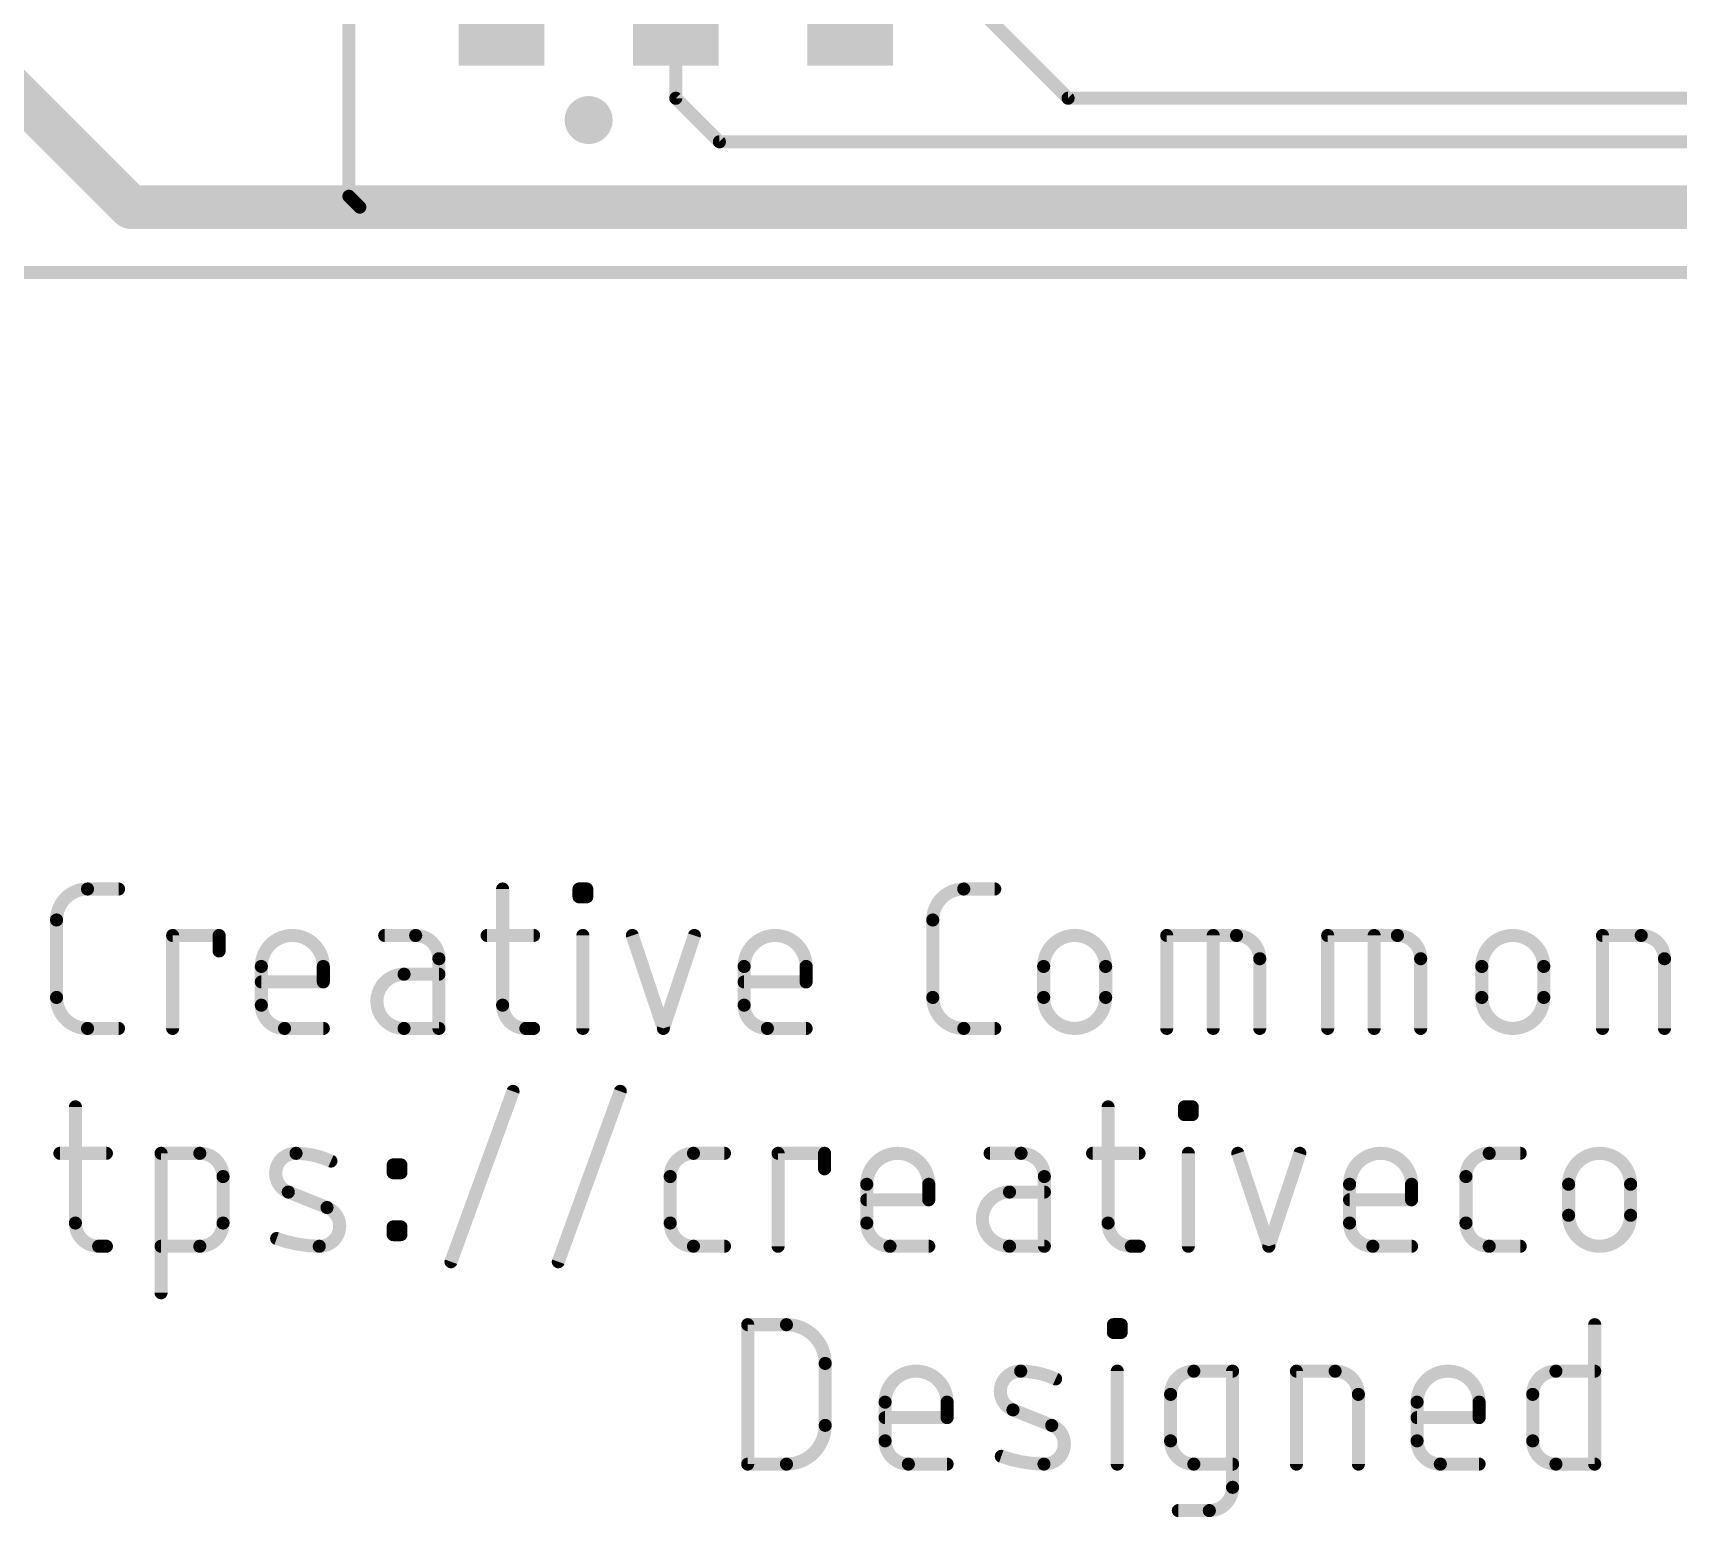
# Model space of a CAD drawing. Extents: x -15.2 to 71.4, y -14.5 to 36.9.
# Drawn here: x 8.25 to 27.43, y -14.51 to 2.79 of the extents above; entities that cross this region are included whole.
import ezdxf

# ---------------------------------------------------------------- set-up
doc = ezdxf.new("R2010")
doc.units = 0
for name, color, linetype in [('1', 12, 'CONTINUOUS'), ('16', 132, 'CONTINUOUS'), ('18', 110, 'CONTINUOUS'), ('20', 31, 'CONTINUOUS'), ('51', 53, 'CONTINUOUS')]:
    doc.layers.add(name, color=color, linetype=linetype)

# ---------------------------------------------------------------- blocks, each defined once
blk = doc.blocks.new('RECT')
blk.add_solid([(-0.5, -0.5), (0.5, -0.5), (-0.5, 0.5), (0.5, 0.5)])
blk = doc.blocks.new('ROUNDV')
at = {"const_width": 0.5}
blk.add_lwpolyline([(0, -0.25, 1), (0, 0.25, 1), (0, -0.25)], format="xyb", dxfattribs=at)

msp = doc.modelspace()

# ---------------------------------------------------------------- linework, layer by layer
at = {"layer": '1'}
for points, const_width in [([(9.398, 0.762), (2.032, 8.128)], 0.508), ([(11.938, 4.191), (11.938, 0.889)], 0.1524), ([(15.748, 2.032), (15.748, 2.96)], 0.1524), ([(19.392, 2.96), (20.32, 2.032)], 0.1524), ([(16.256, 1.524), (15.748, 2.032)], 0.1524), ([(20.32, 2.032), (37.084, 2.032)], 0.1524), ([(38.1, 1.524), (16.256, 1.524)], 0.1524), ([(12.065, 0.762), (9.398, 0.762)], 0.508), ([(44.45, 0.762), (12.065, 0.762)], 0.508), ([(11.938, 0.889), (12.065, 0.762)], 0.1524), ([(54.61, 0), (0, 0)], 0.1524)]:
    msp.add_lwpolyline(points, dxfattribs=dict(at, const_width=const_width))
for points, const_width in [([(15.7099, 2.032, 1), (15.7861, 2.032)], 0.0762), ([(15.7749, 2.0589, 1), (15.7211, 2.0051)], 0.0762), ([(20.32, 2.0701, 1), (20.32, 1.9939)], 0.0762), ([(20.2931, 2.0051, 1), (20.3469, 2.0589)], 0.0762), ([(16.256, 1.5621, 1), (16.256, 1.4859)], 0.0762), ([(16.2291, 1.4971, 1), (16.2829, 1.5509)], 0.0762), ([(9.398, 0.889, 1), (9.398, 0.635)], 0.254), ([(9.3082, 0.6722, 1), (9.4878, 0.8518)], 0.254), ([(12.065, 0.889, 1), (12.065, 0.635)], 0.254), ([(11.9649, 0.9159, 1), (11.9111, 0.8621)], 0.0762), ([(12.065, 0.635, 1), (12.065, 0.889)], 0.254), ([(11.8999, 0.889, 1), (11.9761, 0.889)], 0.0762), ([(12.0381, 0.7351, 1), (12.0919, 0.7889)], 0.0762)]:
    msp.add_lwpolyline(points, format="xyb", dxfattribs=dict(at, const_width=const_width))
at = {"layer": '16', "const_width": 0.1524}
msp.add_lwpolyline([(54.61, 0), (0, 0)], dxfattribs=at)
at = {"layer": '20', "const_width": 0.1524}
msp.add_lwpolyline([(0, 0), (54.61, 0)], dxfattribs=at)
at = {"layer": '51'}
for points, const_width in [([(8.8917, -7.1882, 0.4142), (8.5304, -7.5494)], 0.1524), ([(8.8917, -7.1501, 1), (8.8917, -7.2263)], 0.0762), ([(8.8917, -7.2263, 1), (8.8917, -7.1501)], 0.0762), ([(9.2529, -7.2263, 1), (9.2529, -7.1501)], 0.0762), ([(13.7678, -7.1882, 1), (13.6916, -7.1882)], 0.0762), ([(14.6582, -7.1882, 1), (14.582, -7.1882)], 0.0762), ([(14.6201, -7.1501, 1), (14.6201, -7.2263)], 0.0762), ([(14.6201, -7.2404, 1), (14.6201, -7.3166)], 0.0762), ([(14.582, -7.2785, 1), (14.6582, -7.2785)], 0.0762), ([(14.7485, -7.1882, 1), (14.6723, -7.1882)], 0.0762), ([(14.6723, -7.2785, 1), (14.7485, -7.2785)], 0.0762), ([(14.7104, -7.2263, 1), (14.7104, -7.1501)], 0.0762), ([(14.7104, -7.3166, 1), (14.7104, -7.2404)], 0.0762), ([(19.1041, -7.1882, 0.4142), (18.7428, -7.5494)], 0.1524), ([(19.1041, -7.1501, 1), (19.1041, -7.2263)], 0.0762), ([(19.1041, -7.2263, 1), (19.1041, -7.1501)], 0.0762), ([(19.4653, -7.2263, 1), (19.4653, -7.1501)], 0.0762), ([(8.5685, -7.5494, 1), (8.4923, -7.5494)], 0.0762), ([(18.7809, -7.5494, 1), (18.7047, -7.5494)], 0.0762), ([(8.4923, -7.5494, 1), (8.5685, -7.5494)], 0.0762), ([(9.9218, -7.7301, 1), (9.8456, -7.7301)], 0.0762), ([(9.8837, -7.692, 1), (9.8837, -7.7682)], 0.0762), ([(10.4636, -7.7301, 1), (10.3874, -7.7301)], 0.0762), ([(10.4255, -7.7682, 1), (10.4255, -7.692)], 0.0762), ([(11.6398, -8.0913, 1), (10.9173, -8.0913)], 0.1524), ([(12.355, -7.692, 1), (12.355, -7.7682)], 0.0762), ([(12.9871, -8.001, 0.4142), (12.7162, -7.7301)], 0.1524), ([(12.7162, -7.692, 1), (12.7162, -7.7682)], 0.0762), ([(12.7162, -7.7682, 1), (12.7162, -7.692)], 0.0762), ([(13.5491, -7.692, 1), (13.5491, -7.7682)], 0.0762), ([(14.0909, -7.7682, 1), (14.0909, -7.692)], 0.0762), ([(14.7034, -7.7301, 1), (14.6272, -7.7301)], 0.0762), ([(15.278, -7.718, 1), (15.2058, -7.7421)], 0.0762), ([(16.0005, -7.7421, 1), (15.9282, -7.718)], 0.0762), ([(17.267, -8.0913, 1), (16.5445, -8.0913)], 0.1524), ([(18.7047, -7.5494, 1), (18.7809, -7.5494)], 0.0762), ([(20.758, -8.0913, 1), (20.0355, -8.0913)], 0.1524), ([(21.5082, -7.7301, 1), (21.432, -7.7301)], 0.0762), ([(21.4701, -7.692, 1), (21.4701, -7.7682)], 0.0762), ([(22.05, -7.7301, 1), (21.9738, -7.7301)], 0.0762), ([(22.5538, -8.001, 0.4142), (22.2829, -7.7301)], 0.1524), ([(22.2829, -7.692, 1), (22.2829, -7.7682)], 0.0762), ([(22.2829, -7.7682, 1), (22.2829, -7.692)], 0.0762), ([(23.3839, -7.7301, 1), (23.3077, -7.7301)], 0.0762), ([(23.3458, -7.692, 1), (23.3458, -7.7682)], 0.0762), ([(23.9258, -7.7301, 1), (23.8496, -7.7301)], 0.0762), ([(24.4296, -8.001, 0.4142), (24.1586, -7.7301)], 0.1524), ([(24.1586, -7.692, 1), (24.1586, -7.7682)], 0.0762), ([(24.1586, -7.7682, 1), (24.1586, -7.692)], 0.0762), ([(25.8642, -8.0913, 1), (25.1417, -8.0913)], 0.1524), ([(26.5866, -7.7301, 1), (26.5104, -7.7301)], 0.0762), ([(26.5485, -7.692, 1), (26.5485, -7.7682)], 0.0762), ([(27.271, -8.001, 0.4142), (27, -7.7301)], 0.1524), ([(27, -7.692, 1), (27, -7.7682)], 0.0762), ([(27, -7.7682, 1), (27, -7.692)], 0.0762), ([(10.3874, -7.9107, 1), (10.4636, -7.9107)], 0.0762), ([(10.9554, -8.0913, 1), (10.8792, -8.0913)], 0.0762), ([(10.8792, -8.0913, 1), (10.9554, -8.0913)], 0.0762), ([(11.6779, -8.0913, 1), (11.6017, -8.0913)], 0.0762), ([(11.6017, -8.0913, 1), (11.6779, -8.0913)], 0.0762), ([(13.0252, -8.001, 1), (12.949, -8.001)], 0.0762), ([(12.949, -8.001, 1), (13.0252, -8.001)], 0.0762), ([(16.5826, -8.0913, 1), (16.5064, -8.0913)], 0.0762), ([(16.5064, -8.0913, 1), (16.5826, -8.0913)], 0.0762), ([(17.3051, -8.0913, 1), (17.2289, -8.0913)], 0.0762), ([(17.2289, -8.0913, 1), (17.3051, -8.0913)], 0.0762), ([(20.0736, -8.0913, 1), (19.9974, -8.0913)], 0.0762), ([(19.9974, -8.0913, 1), (20.0736, -8.0913)], 0.0762), ([(20.7961, -8.0913, 1), (20.7199, -8.0913)], 0.0762), ([(20.7199, -8.0913, 1), (20.7961, -8.0913)], 0.0762), ([(22.5919, -8.001, 1), (22.5157, -8.001)], 0.0762), ([(22.5157, -8.001, 1), (22.5919, -8.001)], 0.0762), ([(24.4677, -8.001, 1), (24.3915, -8.001)], 0.0762), ([(24.3915, -8.001, 1), (24.4677, -8.001)], 0.0762), ([(25.1798, -8.0913, 1), (25.1036, -8.0913)], 0.0762), ([(25.1036, -8.0913, 1), (25.1798, -8.0913)], 0.0762), ([(25.9023, -8.0913, 1), (25.8261, -8.0913)], 0.0762), ([(25.8261, -8.0913, 1), (25.9023, -8.0913)], 0.0762), ([(27.3091, -8.001, 1), (27.2329, -8.001)], 0.0762), ([(27.2329, -8.001, 1), (27.3091, -8.001)], 0.0762), ([(10.9173, -8.2338, 1), (10.9173, -8.31)], 0.0762), ([(11.6017, -8.2719, 1), (11.6779, -8.2719)], 0.0762), ([(11.6398, -8.31, 1), (11.6398, -8.2338)], 0.0762), ([(12.5807, -8.1816, 1), (12.5807, -8.8138)], 0.1524), ([(12.5807, -8.1435, 1), (12.5807, -8.2197)], 0.0762), ([(12.5807, -8.2197, 1), (12.5807, -8.1435)], 0.0762), ([(12.9871, -8.2197, 1), (12.9871, -8.1435)], 0.0762), ([(16.5445, -8.2338, 1), (16.5445, -8.31)], 0.0762), ([(17.2289, -8.2719, 1), (17.3051, -8.2719)], 0.0762), ([(17.267, -8.31, 1), (17.267, -8.2338)], 0.0762), ([(8.5304, -8.4526, 0.4142), (8.8917, -8.8138)], 0.1524), ([(8.5685, -8.4526, 1), (8.4923, -8.4526)], 0.0762), ([(8.4923, -8.4526, 1), (8.5685, -8.4526)], 0.0762), ([(18.7428, -8.4526, 0.4142), (19.1041, -8.8138)], 0.1524), ([(18.7809, -8.4526, 1), (18.7047, -8.4526)], 0.0762), ([(18.7047, -8.4526, 1), (18.7809, -8.4526)], 0.0762), ([(20.0355, -8.4526, 1), (20.758, -8.4526)], 0.1524), ([(20.0736, -8.4526, 1), (19.9974, -8.4526)], 0.0762), ([(19.9974, -8.4526, 1), (20.0736, -8.4526)], 0.0762), ([(20.7961, -8.4526, 1), (20.7199, -8.4526)], 0.0762), ([(20.7199, -8.4526, 1), (20.7961, -8.4526)], 0.0762), ([(25.1417, -8.4526, 1), (25.8642, -8.4526)], 0.1524), ([(25.1798, -8.4526, 1), (25.1036, -8.4526)], 0.0762), ([(25.1036, -8.4526, 1), (25.1798, -8.4526)], 0.0762), ([(25.9023, -8.4526, 1), (25.8261, -8.4526)], 0.0762), ([(25.8261, -8.4526, 1), (25.9023, -8.4526)], 0.0762), ([(10.9173, -8.5429, 0.4142), (11.1882, -8.8138)], 0.1524), ([(10.9554, -8.5429, 1), (10.8792, -8.5429)], 0.0762), ([(10.8792, -8.5429, 1), (10.9554, -8.5429)], 0.0762), ([(13.7297, -8.5429, 0.4142), (14.0006, -8.8138)], 0.1524), ([(13.7678, -8.5429, 1), (13.6916, -8.5429)], 0.0762), ([(13.6916, -8.5429, 1), (13.7678, -8.5429)], 0.0762), ([(16.5445, -8.5429, 0.4142), (16.8154, -8.8138)], 0.1524), ([(16.5826, -8.5429, 1), (16.5064, -8.5429)], 0.0762), ([(16.5064, -8.5429, 1), (16.5826, -8.5429)], 0.0762), ([(8.8917, -8.7757, 1), (8.8917, -8.8519)], 0.0762), ([(8.8917, -8.8519, 1), (8.8917, -8.7757)], 0.0762), ([(9.2529, -8.8519, 1), (9.2529, -8.7757)], 0.0762), ([(9.8456, -8.8138, 1), (9.9218, -8.8138)], 0.0762), ([(11.1882, -8.7757, 1), (11.1882, -8.8519)], 0.0762), ([(11.1882, -8.8519, 1), (11.1882, -8.7757)], 0.0762), ([(11.6398, -8.8519, 1), (11.6398, -8.7757)], 0.0762), ([(12.5807, -8.7757, 1), (12.5807, -8.8519)], 0.0762), ([(12.5807, -8.8519, 1), (12.5807, -8.7757)], 0.0762), ([(12.949, -8.8138, 1), (13.0252, -8.8138)], 0.0762), ([(12.9871, -8.8519, 1), (12.9871, -8.7757)], 0.0762), ([(14.0006, -8.7757, 1), (14.0006, -8.8519)], 0.0762), ([(14.0006, -8.8519, 1), (14.0006, -8.7757)], 0.0762), ([(14.0909, -8.8519, 1), (14.0909, -8.7757)], 0.0762), ([(14.6272, -8.8138, 1), (14.7034, -8.8138)], 0.0762), ([(15.567, -8.8018, 1), (15.6393, -8.8258)], 0.0762), ([(15.567, -8.8258, 1), (15.6393, -8.8018)], 0.0762), ([(16.8154, -8.7757, 1), (16.8154, -8.8519)], 0.0762), ([(16.8154, -8.8519, 1), (16.8154, -8.7757)], 0.0762), ([(17.267, -8.8519, 1), (17.267, -8.7757)], 0.0762), ([(19.1041, -8.7757, 1), (19.1041, -8.8519)], 0.0762), ([(19.1041, -8.8519, 1), (19.1041, -8.7757)], 0.0762), ([(19.4653, -8.8519, 1), (19.4653, -8.7757)], 0.0762), ([(21.432, -8.8138, 1), (21.5082, -8.8138)], 0.0762), ([(21.9738, -8.8138, 1), (22.05, -8.8138)], 0.0762), ([(22.5157, -8.8138, 1), (22.5919, -8.8138)], 0.0762), ([(23.3077, -8.8138, 1), (23.3839, -8.8138)], 0.0762), ([(23.8496, -8.8138, 1), (23.9258, -8.8138)], 0.0762), ([(24.3915, -8.8138, 1), (24.4677, -8.8138)], 0.0762), ([(26.5104, -8.8138, 1), (26.5866, -8.8138)], 0.0762), ([(27.2329, -8.8138, 1), (27.3091, -8.8138)], 0.0762), ([(13.8864, -9.5606, 1), (13.8148, -9.5346)], 0.0762), ([(15.1369, -9.5606, 1), (15.0653, -9.5346)], 0.0762), ([(8.7883, -9.7282, 1), (8.7121, -9.7282)], 0.0762), ([(20.8243, -9.7282, 1), (20.7481, -9.7282)], 0.0762), ([(21.7147, -9.7282, 1), (21.6385, -9.7282)], 0.0762), ([(21.6766, -9.6901, 1), (21.6766, -9.7663)], 0.0762), ([(21.6766, -9.7804, 1), (21.6766, -9.8566)], 0.0762), ([(21.805, -9.7282, 1), (21.7288, -9.7282)], 0.0762), ([(21.7669, -9.7663, 1), (21.7669, -9.6901)], 0.0762), ([(21.7669, -9.8566, 1), (21.7669, -9.7804)], 0.0762), ([(21.6385, -9.8185, 1), (21.7147, -9.8185)], 0.0762), ([(21.7288, -9.8185, 1), (21.805, -9.8185)], 0.0762), ([(8.5695, -10.232, 1), (8.5695, -10.3082)], 0.0762), ([(9.1114, -10.3082, 1), (9.1114, -10.232)], 0.0762), ([(9.7868, -10.2701, 1), (9.7106, -10.2701)], 0.0762), ([(9.7487, -10.232, 1), (9.7487, -10.3082)], 0.0762), ([(10.4712, -10.541, 0.4142), (10.2002, -10.2701)], 0.1524), ([(10.2002, -10.232, 1), (10.2002, -10.3082)], 0.0762), ([(10.2002, -10.3082, 1), (10.2002, -10.232)], 0.0762), ([(11.3218, -10.2701, 0.8318), (11.2315, -10.7216)], 0.1524), ([(11.7282, -10.3604, 0.1026), (11.3218, -10.2701)], 0.1524), ([(11.3224, -10.232, 1), (11.3213, -10.3082)], 0.0762), ([(11.3213, -10.3082, 1), (11.3224, -10.232)], 0.0762), ([(11.7126, -10.3951, 1), (11.7439, -10.3256)], 0.0762), ([(12.4923, -10.4055, 1), (12.4161, -10.4055)], 0.0762), ([(12.4542, -10.3674, 1), (12.4542, -10.4436)], 0.0762), ([(12.5826, -10.4055, 1), (12.5064, -10.4055)], 0.0762), ([(12.5445, -10.4436, 1), (12.5445, -10.3674)], 0.0762), ([(15.9539, -10.2701, 0.4142), (15.683, -10.541)], 0.1524), ([(15.9539, -10.232, 1), (15.9539, -10.3082)], 0.0762), ([(15.9539, -10.3082, 1), (15.9539, -10.232)], 0.0762), ([(16.3151, -10.3082, 1), (16.3151, -10.232)], 0.0762), ([(16.9783, -10.2701, 1), (16.9021, -10.2701)], 0.0762), ([(16.9402, -10.232, 1), (16.9402, -10.3082)], 0.0762), ([(17.5202, -10.2701, 1), (17.444, -10.2701)], 0.0762), ([(17.4821, -10.3082, 1), (17.4821, -10.232)], 0.0762), ([(18.6963, -10.6313, 1), (17.9738, -10.6313)], 0.1524), ([(19.4115, -10.232, 1), (19.4115, -10.3082)], 0.0762), ([(20.0436, -10.541, 0.4142), (19.7727, -10.2701)], 0.1524), ([(19.7727, -10.232, 1), (19.7727, -10.3082)], 0.0762), ([(19.7727, -10.3082, 1), (19.7727, -10.232)], 0.0762), ([(20.6056, -10.232, 1), (20.6056, -10.3082)], 0.0762), ([(21.1474, -10.3082, 1), (21.1474, -10.232)], 0.0762), ([(21.7599, -10.2701, 1), (21.6837, -10.2701)], 0.0762), ([(22.3346, -10.258, 1), (22.2623, -10.2821)], 0.0762), ([(23.057, -10.2821, 1), (22.9848, -10.258)], 0.0762), ([(24.3235, -10.6313, 1), (23.601, -10.6313)], 0.1524), ([(25.2284, -10.2701, 0.4142), (24.9575, -10.541)], 0.1524), ([(25.2284, -10.232, 1), (25.2284, -10.3082)], 0.0762), ([(25.2284, -10.3082, 1), (25.2284, -10.232)], 0.0762), ([(25.5897, -10.3082, 1), (25.5897, -10.232)], 0.0762), ([(26.8766, -10.6313, 1), (26.1541, -10.6313)], 0.1524), ([(10.5093, -10.541, 1), (10.4331, -10.541)], 0.0762), ([(10.4331, -10.541, 1), (10.5093, -10.541)], 0.0762), ([(12.4542, -10.4577, 1), (12.4542, -10.5339)], 0.0762), ([(12.4161, -10.4958, 1), (12.4923, -10.4958)], 0.0762), ([(12.5064, -10.4958, 1), (12.5826, -10.4958)], 0.0762), ([(12.5445, -10.5339, 1), (12.5445, -10.4577)], 0.0762), ([(15.7211, -10.541, 1), (15.6449, -10.541)], 0.0762), ([(15.6449, -10.541, 1), (15.7211, -10.541)], 0.0762), ([(17.444, -10.4507, 1), (17.5202, -10.4507)], 0.0762), ([(20.0817, -10.541, 1), (20.0055, -10.541)], 0.0762), ([(20.0055, -10.541, 1), (20.0817, -10.541)], 0.0762), ([(24.9956, -10.541, 1), (24.9194, -10.541)], 0.0762), ([(24.9194, -10.541, 1), (24.9956, -10.541)], 0.0762), ([(11.2457, -10.6863, 1), (11.2174, -10.757)], 0.0762), ([(11.2174, -10.757, 1), (11.2457, -10.6862)], 0.0762), ([(18.0119, -10.6313, 1), (17.9357, -10.6313)], 0.0762), ([(17.9357, -10.6313, 1), (18.0119, -10.6313)], 0.0762), ([(17.9738, -10.7738, 1), (17.9738, -10.85)], 0.0762), ([(18.7344, -10.6313, 1), (18.6582, -10.6313)], 0.0762), ([(18.6582, -10.6313, 1), (18.7344, -10.6313)], 0.0762), ([(18.6963, -10.85, 1), (18.6963, -10.7738)], 0.0762), ([(19.6373, -10.7216, 1), (19.6373, -11.3538)], 0.1524), ([(19.6373, -10.6835, 1), (19.6373, -10.7597)], 0.0762), ([(19.6373, -10.7597, 1), (19.6373, -10.6835)], 0.0762), ([(20.0436, -10.7597, 1), (20.0436, -10.6835)], 0.0762), ([(23.6391, -10.6313, 1), (23.5629, -10.6313)], 0.0762), ([(23.5629, -10.6313, 1), (23.6391, -10.6313)], 0.0762), ([(23.601, -10.7738, 1), (23.601, -10.85)], 0.0762), ([(24.3616, -10.6313, 1), (24.2854, -10.6313)], 0.0762), ([(24.2854, -10.6313, 1), (24.3616, -10.6313)], 0.0762), ([(24.3235, -10.85, 1), (24.3235, -10.7738)], 0.0762), ([(26.1922, -10.6313, 1), (26.116, -10.6313)], 0.0762), ([(26.116, -10.6313, 1), (26.1922, -10.6313)], 0.0762), ([(26.9147, -10.6313, 1), (26.8385, -10.6313)], 0.0762), ([(26.8385, -10.6313, 1), (26.9147, -10.6313)], 0.0762), ([(11.5928, -11.3538, 0.8318), (11.6831, -10.9022)], 0.1524), ([(11.6972, -10.8669, 1), (11.6689, -10.9376)], 0.0762), ([(11.6689, -10.9376, 1), (11.6972, -10.8669)], 0.0762), ([(18.6582, -10.8119, 1), (18.7344, -10.8119)], 0.0762), ([(24.2854, -10.8119, 1), (24.3616, -10.8119)], 0.0762), ([(26.1541, -10.9926, 1), (26.8766, -10.9926)], 0.1524), ([(26.1922, -10.9926, 1), (26.116, -10.9926)], 0.0762), ([(26.9147, -10.9926, 1), (26.8385, -10.9926)], 0.0762), ([(8.7502, -11.0829, 0.4142), (9.0211, -11.3538)], 0.1524), ([(8.7883, -11.0829, 1), (8.7121, -11.0829)], 0.0762), ([(8.7121, -11.0829, 1), (8.7883, -11.0829)], 0.0762), ([(10.2002, -11.3538, 0.4142), (10.4712, -11.0829)], 0.1524), ([(10.5093, -11.0829, 1), (10.4331, -11.0829)], 0.0762), ([(10.4331, -11.0829, 1), (10.5093, -11.0829)], 0.0762), ([(12.4923, -11.128, 1), (12.4161, -11.128)], 0.0762), ([(12.4542, -11.0899, 1), (12.4542, -11.1661)], 0.0762), ([(12.5826, -11.128, 1), (12.5064, -11.128)], 0.0762), ([(12.5445, -11.1661, 1), (12.5445, -11.0899)], 0.0762), ([(15.683, -11.0829, 0.4142), (15.9539, -11.3538)], 0.1524), ([(15.7211, -11.0829, 1), (15.6449, -11.0829)], 0.0762), ([(15.6449, -11.0829, 1), (15.7211, -11.0829)], 0.0762), ([(17.9738, -11.0829, 0.4142), (18.2447, -11.3538)], 0.1524), ([(18.0119, -11.0829, 1), (17.9357, -11.0829)], 0.0762), ([(17.9357, -11.0829, 1), (18.0119, -11.0829)], 0.0762), ([(20.7862, -11.0829, 0.4142), (21.0571, -11.3538)], 0.1524), ([(20.8243, -11.0829, 1), (20.7481, -11.0829)], 0.0762), ([(20.7481, -11.0829, 1), (20.8243, -11.0829)], 0.0762), ([(23.601, -11.0829, 0.4142), (23.8719, -11.3538)], 0.1524), ([(23.6391, -11.0829, 1), (23.5629, -11.0829)], 0.0762), ([(23.5629, -11.0829, 1), (23.6391, -11.0829)], 0.0762), ([(24.9575, -11.0829, 0.4142), (25.2284, -11.3538)], 0.1524), ([(24.9956, -11.0829, 1), (24.9194, -11.0829)], 0.0762), ([(24.9194, -11.0829, 1), (24.9956, -11.0829)], 0.0762), ([(26.116, -10.9926, 1), (26.1922, -10.9926)], 0.0762), ([(26.8385, -10.9926, 1), (26.9147, -10.9926)], 0.0762), ([(9.0211, -11.3157, 1), (9.0211, -11.3919)], 0.0762), ([(9.0211, -11.3919, 1), (9.0211, -11.3157)], 0.0762), ([(9.1114, -11.3919, 1), (9.1114, -11.3157)], 0.0762), ([(9.7487, -11.3157, 1), (9.7487, -11.3919)], 0.0762), ([(10.2002, -11.3157, 1), (10.2002, -11.3919)], 0.0762), ([(10.2002, -11.3919, 1), (10.2002, -11.3157)], 0.0762), ([(11.109, -11.2276, 1), (11.0832, -11.2993)], 0.0762), ([(11.0961, -11.2635, 0.083), (11.5928, -11.3538)], 0.1524), ([(11.5933, -11.3157, 1), (11.5922, -11.3919)], 0.0762), ([(11.5922, -11.3919, 1), (11.5933, -11.3157)], 0.0762), ([(12.4542, -11.1802, 1), (12.4542, -11.2564)], 0.0762), ([(12.4161, -11.2183, 1), (12.4923, -11.2183)], 0.0762), ([(12.5064, -11.2183, 1), (12.5826, -11.2183)], 0.0762), ([(12.5445, -11.2564, 1), (12.5445, -11.1802)], 0.0762), ([(15.9539, -11.3157, 1), (15.9539, -11.3919)], 0.0762), ([(15.9539, -11.3919, 1), (15.9539, -11.3157)], 0.0762), ([(16.3151, -11.3919, 1), (16.3151, -11.3157)], 0.0762), ([(18.2447, -11.3157, 1), (18.2447, -11.3919)], 0.0762), ([(18.2447, -11.3919, 1), (18.2447, -11.3157)], 0.0762), ([(18.6963, -11.3919, 1), (18.6963, -11.3157)], 0.0762), ([(19.6373, -11.3157, 1), (19.6373, -11.3919)], 0.0762), ([(19.6373, -11.3919, 1), (19.6373, -11.3157)], 0.0762), ([(20.0436, -11.3919, 1), (20.0436, -11.3157)], 0.0762), ([(21.0571, -11.3157, 1), (21.0571, -11.3919)], 0.0762), ([(21.0571, -11.3919, 1), (21.0571, -11.3157)], 0.0762), ([(21.1474, -11.3919, 1), (21.1474, -11.3157)], 0.0762), ([(22.6235, -11.3418, 1), (22.6958, -11.3658)], 0.0762), ([(22.6235, -11.3658, 1), (22.6958, -11.3418)], 0.0762), ([(23.8719, -11.3157, 1), (23.8719, -11.3919)], 0.0762), ([(23.8719, -11.3919, 1), (23.8719, -11.3157)], 0.0762), ([(24.3235, -11.3919, 1), (24.3235, -11.3157)], 0.0762), ([(25.2284, -11.3157, 1), (25.2284, -11.3919)], 0.0762), ([(25.2284, -11.3919, 1), (25.2284, -11.3157)], 0.0762), ([(25.5897, -11.3919, 1), (25.5897, -11.3157)], 0.0762), ([(13.0923, -11.5214, 1), (13.1639, -11.5474)], 0.0762), ([(14.3428, -11.5214, 1), (14.4144, -11.5474)], 0.0762), ([(16.9021, -11.3538, 1), (16.9783, -11.3538)], 0.0762), ([(20.0055, -11.3538, 1), (20.0817, -11.3538)], 0.0762), ([(21.6837, -11.3538, 1), (21.7599, -11.3538)], 0.0762), ([(9.7106, -11.8957, 1), (9.7868, -11.8957)], 0.0762), ([(16.6243, -12.2682, 1), (16.5481, -12.2682)], 0.0762), ([(16.5862, -12.2301, 1), (16.5862, -12.3063)], 0.0762), ([(17.4893, -12.7198, 0.4142), (17.0378, -12.2682)], 0.1524), ([(17.0378, -12.2301, 1), (17.0378, -12.3063)], 0.0762), ([(17.0378, -12.3063, 1), (17.0378, -12.2301)], 0.0762), ([(20.8864, -12.2682, 1), (20.8102, -12.2682)], 0.0762), ([(20.8483, -12.2301, 1), (20.8483, -12.3063)], 0.0762), ([(20.9767, -12.2682, 1), (20.9005, -12.2682)], 0.0762), ([(20.9386, -12.3063, 1), (20.9386, -12.2301)], 0.0762), ([(26.4959, -12.2682, 1), (26.4197, -12.2682)], 0.0762), ([(20.8483, -12.3204, 1), (20.8483, -12.3966)], 0.0762), ([(20.8102, -12.3585, 1), (20.8864, -12.3585)], 0.0762), ([(20.9005, -12.3585, 1), (20.9767, -12.3585)], 0.0762), ([(20.9386, -12.3966, 1), (20.9386, -12.3204)], 0.0762), ([(17.5274, -12.7198, 1), (17.4512, -12.7198)], 0.0762), ([(17.4512, -12.7198, 1), (17.5274, -12.7198)], 0.0762), ([(18.91, -13.1713, 1), (18.1875, -13.1713)], 0.1524), ([(19.768, -12.8101, 0.8318), (19.6777, -13.2616)], 0.1524), ([(20.1744, -12.9004, 0.1026), (19.768, -12.8101)], 0.1524), ([(19.7686, -12.772, 1), (19.7675, -12.8482)], 0.0762), ([(19.7675, -12.8482, 1), (19.7686, -12.772)], 0.0762), ([(20.1588, -12.9351, 1), (20.1901, -12.8656)], 0.0762), ([(20.9316, -12.8101, 1), (20.8554, -12.8101)], 0.0762), ([(21.7858, -12.8101, 0.4142), (21.5149, -13.081)], 0.1524), ([(21.7858, -12.772, 1), (21.7858, -12.8482)], 0.0762), ([(21.7858, -12.8482, 1), (21.7858, -12.772)], 0.0762), ([(22.2755, -12.8101, 1), (22.1993, -12.8101)], 0.0762), ([(22.2374, -12.8482, 1), (22.2374, -12.772)], 0.0762), ([(23.0192, -12.8101, 1), (22.943, -12.8101)], 0.0762), ([(22.9811, -12.772, 1), (22.9811, -12.8482)], 0.0762), ([(23.7036, -13.081, 0.4142), (23.4327, -12.8101)], 0.1524), ([(23.4327, -12.772, 1), (23.4327, -12.8482)], 0.0762), ([(23.4327, -12.8482, 1), (23.4327, -12.772)], 0.0762), ([(25.1104, -13.1713, 1), (24.3879, -13.1713)], 0.1524), ([(26.0062, -12.8101, 0.4142), (25.7353, -13.081)], 0.1524), ([(26.0062, -12.772, 1), (26.0062, -12.8482)], 0.0762), ([(26.0062, -12.8482, 1), (26.0062, -12.772)], 0.0762), ([(26.4578, -12.8482, 1), (26.4578, -12.772)], 0.0762), ([(21.553, -13.081, 1), (21.4768, -13.081)], 0.0762), ([(23.7417, -13.081, 1), (23.6655, -13.081)], 0.0762), ([(25.7734, -13.081, 1), (25.6972, -13.081)], 0.0762), ([(18.2256, -13.1713, 1), (18.1494, -13.1713)], 0.0762), ([(18.1494, -13.1713, 1), (18.2256, -13.1713)], 0.0762), ([(18.9481, -13.1713, 1), (18.8719, -13.1713)], 0.0762), ([(18.8719, -13.1713, 1), (18.9481, -13.1713)], 0.0762), ([(19.6919, -13.2263, 1), (19.6636, -13.297)], 0.0762), ([(19.6636, -13.297, 1), (19.6919, -13.2262)], 0.0762), ([(21.4768, -13.081, 1), (21.553, -13.081)], 0.0762), ([(23.6655, -13.081, 1), (23.7417, -13.081)], 0.0762), ([(24.426, -13.1713, 1), (24.3498, -13.1713)], 0.0762), ([(24.3498, -13.1713, 1), (24.426, -13.1713)], 0.0762), ([(25.1485, -13.1713, 1), (25.0723, -13.1713)], 0.0762), ([(25.0723, -13.1713, 1), (25.1485, -13.1713)], 0.0762), ([(25.6972, -13.081, 1), (25.7734, -13.081)], 0.0762), ([(17.0378, -13.8938, 0.4142), (17.4893, -13.4422)], 0.1524), ([(17.5274, -13.4422, 1), (17.4512, -13.4422)], 0.0762), ([(17.4512, -13.4422, 1), (17.5274, -13.4422)], 0.0762), ([(18.1875, -13.3138, 1), (18.1875, -13.39)], 0.0762), ([(18.8719, -13.3519, 1), (18.9481, -13.3519)], 0.0762), ([(18.91, -13.39, 1), (18.91, -13.3138)], 0.0762), ([(20.0389, -13.8938, 0.8318), (20.1293, -13.4422)], 0.1524), ([(20.1434, -13.4069, 1), (20.1151, -13.4776)], 0.0762), ([(20.1151, -13.4776, 1), (20.1434, -13.4069)], 0.0762), ([(24.3879, -13.3138, 1), (24.3879, -13.39)], 0.0762), ([(25.0723, -13.3519, 1), (25.1485, -13.3519)], 0.0762), ([(25.1104, -13.39, 1), (25.1104, -13.3138)], 0.0762), ([(18.1875, -13.6229, 0.4142), (18.4585, -13.8938)], 0.1524), ([(18.2256, -13.6229, 1), (18.1494, -13.6229)], 0.0762), ([(18.1494, -13.6229, 1), (18.2256, -13.6229)], 0.0762), ([(21.5149, -13.6229, 0.4142), (21.7858, -13.8938)], 0.1524), ([(21.553, -13.6229, 1), (21.4768, -13.6229)], 0.0762), ([(21.4768, -13.6229, 1), (21.553, -13.6229)], 0.0762), ([(24.3879, -13.6229, 0.4142), (24.6588, -13.8938)], 0.1524), ([(24.426, -13.6229, 1), (24.3498, -13.6229)], 0.0762), ([(24.3498, -13.6229, 1), (24.426, -13.6229)], 0.0762), ([(25.7353, -13.6229, 0.4142), (26.0062, -13.8938)], 0.1524), ([(25.7734, -13.6229, 1), (25.6972, -13.6229)], 0.0762), ([(25.6972, -13.6229, 1), (25.7734, -13.6229)], 0.0762), ([(19.5551, -13.7676, 1), (19.5293, -13.8393)], 0.0762), ([(19.5422, -13.8035, 0.083), (20.0389, -13.8938)], 0.1524), ([(16.5862, -13.8557, 1), (16.5862, -13.9319)], 0.0762), ([(16.5481, -13.8938, 1), (16.6243, -13.8938)], 0.0762), ([(17.0378, -13.8557, 1), (17.0378, -13.9319)], 0.0762), ([(17.0378, -13.9319, 1), (17.0378, -13.8557)], 0.0762), ([(18.4585, -13.8557, 1), (18.4585, -13.9319)], 0.0762), ([(18.4585, -13.9319, 1), (18.4585, -13.8557)], 0.0762), ([(18.91, -13.9319, 1), (18.91, -13.8557)], 0.0762), ([(20.0395, -13.8557, 1), (20.0384, -13.9319)], 0.0762), ([(20.0384, -13.9319, 1), (20.0395, -13.8557)], 0.0762), ([(20.8554, -13.8938, 1), (20.9316, -13.8938)], 0.0762), ([(21.7858, -13.8557, 1), (21.7858, -13.9319)], 0.0762), ([(21.7858, -13.9319, 1), (21.7858, -13.8557)], 0.0762), ([(22.2374, -13.9319, 1), (22.2374, -13.8557)], 0.0762), ([(22.943, -13.8938, 1), (23.0192, -13.8938)], 0.0762), ([(23.6655, -13.8938, 1), (23.7417, -13.8938)], 0.0762), ([(24.6588, -13.8557, 1), (24.6588, -13.9319)], 0.0762), ([(24.6588, -13.9319, 1), (24.6588, -13.8557)], 0.0762), ([(25.1104, -13.9319, 1), (25.1104, -13.8557)], 0.0762), ([(26.0062, -13.8557, 1), (26.0062, -13.9319)], 0.0762), ([(26.0062, -13.9319, 1), (26.0062, -13.8557)], 0.0762), ([(26.4197, -13.8938, 1), (26.4959, -13.8938)], 0.0762), ([(26.4578, -13.9319, 1), (26.4578, -13.8557)], 0.0762), ([(21.9664, -14.4357, 0.4142), (22.2374, -14.1647)], 0.1524), ([(22.2755, -14.1647, 1), (22.1993, -14.1647)], 0.0762), ([(22.1993, -14.1647, 1), (22.2755, -14.1647)], 0.0762), ([(21.6052, -14.3976, 1), (21.6052, -14.4738)], 0.0762), ([(21.9664, -14.3976, 1), (21.9664, -14.4738)], 0.0762), ([(21.9664, -14.4738, 1), (21.9664, -14.3976)], 0.0762)]:
    msp.add_lwpolyline(points, format="xyb", dxfattribs=dict(at, const_width=const_width))
at = {"layer": '51', "const_width": 0.1524}
for points in [[(8.8917, -7.1882), (9.2529, -7.1882)], [(13.7297, -7.1882), (13.7297, -8.5429)], [(14.6201, -7.2785), (14.6201, -7.1882)], [(14.6201, -7.1882), (14.7104, -7.1882)], [(14.7104, -7.2785), (14.6201, -7.2785)], [(14.7104, -7.1882), (14.7104, -7.2785)], [(19.1041, -7.1882), (19.4653, -7.1882)], [(8.5304, -8.4526), (8.5304, -7.5494)], [(18.7428, -8.4526), (18.7428, -7.5494)], [(9.8837, -8.8138), (9.8837, -7.7301)], [(9.8837, -7.7301), (10.4255, -7.7301)], [(10.4255, -7.7301), (10.4255, -7.9107)], [(12.7162, -7.7301), (12.355, -7.7301)], [(13.5491, -7.7301), (14.0909, -7.7301)], [(14.6653, -8.8138), (14.6653, -7.7301)], [(15.2419, -7.7301), (15.6031, -8.8138)], [(15.6031, -8.8138), (15.9644, -7.7301)], [(21.4701, -8.8138), (21.4701, -7.7301)], [(21.4701, -7.7301), (22.2829, -7.7301)], [(22.0119, -8.8138), (22.0119, -7.7301)], [(23.3458, -8.8138), (23.3458, -7.7301)], [(23.3458, -7.7301), (24.1586, -7.7301)], [(23.8877, -8.8138), (23.8877, -7.7301)], [(26.5485, -8.8138), (26.5485, -7.7301)], [(26.5485, -7.7301), (27, -7.7301)], [(10.9173, -8.5429), (10.9173, -8.0913)], [(11.6398, -8.0913), (11.6398, -8.2719)], [(12.9871, -8.8138), (12.9871, -8.001)], [(16.5445, -8.5429), (16.5445, -8.0913)], [(17.267, -8.0913), (17.267, -8.2719)], [(20.0355, -8.4526), (20.0355, -8.0913)], [(20.758, -8.0913), (20.758, -8.4526)], [(22.5538, -8.001), (22.5538, -8.8138)], [(24.4296, -8.001), (24.4296, -8.8138)], [(25.1417, -8.4526), (25.1417, -8.0913)], [(25.8642, -8.0913), (25.8642, -8.4526)], [(27.271, -8.001), (27.271, -8.8138)], [(11.6398, -8.2719), (10.9173, -8.2719)], [(12.9871, -8.1816), (12.5807, -8.1816)], [(17.267, -8.2719), (16.5445, -8.2719)], [(9.2529, -8.8138), (8.8917, -8.8138)], [(11.6398, -8.8138), (11.1882, -8.8138)], [(12.5807, -8.8138), (12.9871, -8.8138)], [(14.0006, -8.8138), (14.0909, -8.8138)], [(17.267, -8.8138), (16.8154, -8.8138)], [(19.4653, -8.8138), (19.1041, -8.8138)], [(13.1281, -11.5344), (13.8506, -9.5476)], [(14.3786, -11.5344), (15.1011, -9.5476)], [(8.7502, -9.7282), (8.7502, -11.0829)], [(20.7862, -9.7282), (20.7862, -11.0829)], [(21.6766, -9.8185), (21.6766, -9.7282)], [(21.6766, -9.7282), (21.7669, -9.7282)], [(21.7669, -9.8185), (21.6766, -9.8185)], [(21.7669, -9.7282), (21.7669, -9.8185)], [(8.5695, -10.2701), (9.1114, -10.2701)], [(9.7487, -11.8957), (9.7487, -10.2701)], [(9.7487, -10.2701), (10.2002, -10.2701)], [(12.4542, -10.4958), (12.4542, -10.4055)], [(12.4542, -10.4055), (12.5445, -10.4055)], [(12.5445, -10.4055), (12.5445, -10.4958)], [(15.9539, -10.2701), (16.3151, -10.2701)], [(16.9402, -11.3538), (16.9402, -10.2701)], [(16.9402, -10.2701), (17.4821, -10.2701)], [(17.4821, -10.2701), (17.4821, -10.4507)], [(19.7727, -10.2701), (19.4115, -10.2701)], [(20.6056, -10.2701), (21.1474, -10.2701)], [(21.7218, -11.3538), (21.7218, -10.2701)], [(22.2984, -10.2701), (22.6597, -11.3538)], [(22.6597, -11.3538), (23.0209, -10.2701)], [(25.2284, -10.2701), (25.5897, -10.2701)], [(10.4712, -10.541), (10.4712, -11.0829)], [(12.5445, -10.4958), (12.4542, -10.4958)], [(15.683, -11.0829), (15.683, -10.541)], [(20.0436, -11.3538), (20.0436, -10.541)], [(24.9575, -11.0829), (24.9575, -10.541)], [(11.6831, -10.9022), (11.2315, -10.7216)], [(17.9738, -11.0829), (17.9738, -10.6313)], [(18.6963, -10.8119), (17.9738, -10.8119)], [(18.6963, -10.6313), (18.6963, -10.8119)], [(20.0436, -10.7216), (19.6373, -10.7216)], [(23.601, -11.0829), (23.601, -10.6313)], [(24.3235, -10.8119), (23.601, -10.8119)], [(24.3235, -10.6313), (24.3235, -10.8119)], [(26.1541, -10.9926), (26.1541, -10.6313)], [(26.8766, -10.6313), (26.8766, -10.9926)], [(12.4542, -11.2183), (12.4542, -11.128)], [(12.4542, -11.128), (12.5445, -11.128)], [(12.5445, -11.128), (12.5445, -11.2183)], [(9.0211, -11.3538), (9.1114, -11.3538)], [(10.2002, -11.3538), (9.7487, -11.3538)], [(12.5445, -11.2183), (12.4542, -11.2183)], [(16.3151, -11.3538), (15.9539, -11.3538)], [(18.6963, -11.3538), (18.2447, -11.3538)], [(19.6373, -11.3538), (20.0436, -11.3538)], [(21.0571, -11.3538), (21.1474, -11.3538)], [(24.3235, -11.3538), (23.8719, -11.3538)], [(25.5897, -11.3538), (25.2284, -11.3538)], [(16.5862, -13.8938), (16.5862, -12.2682)], [(16.5862, -12.2682), (17.0378, -12.2682)], [(20.8483, -12.3585), (20.8483, -12.2682)], [(20.8483, -12.2682), (20.9386, -12.2682)], [(20.9386, -12.2682), (20.9386, -12.3585)], [(26.4578, -12.2682), (26.4578, -13.8938)], [(20.9386, -12.3585), (20.8483, -12.3585)], [(17.4893, -12.7198), (17.4893, -13.4422)], [(20.8935, -13.8938), (20.8935, -12.8101)], [(21.7858, -12.8101), (22.2374, -12.8101)], [(22.2374, -12.8101), (22.2374, -14.1647)], [(22.9811, -13.8938), (22.9811, -12.8101)], [(22.9811, -12.8101), (23.4327, -12.8101)], [(26.0062, -12.8101), (26.4578, -12.8101)], [(21.5149, -13.6229), (21.5149, -13.081)], [(23.7036, -13.081), (23.7036, -13.8938)], [(25.7353, -13.6229), (25.7353, -13.081)], [(18.1875, -13.6229), (18.1875, -13.1713)], [(18.91, -13.1713), (18.91, -13.3519)], [(20.1293, -13.4422), (19.6777, -13.2616)], [(24.3879, -13.6229), (24.3879, -13.1713)], [(25.1104, -13.1713), (25.1104, -13.3519)], [(18.91, -13.3519), (18.1875, -13.3519)], [(25.1104, -13.3519), (24.3879, -13.3519)], [(17.0378, -13.8938), (16.5862, -13.8938)], [(18.91, -13.8938), (18.4585, -13.8938)], [(22.2374, -13.8938), (21.7858, -13.8938)], [(25.1104, -13.8938), (24.6588, -13.8938)], [(26.4578, -13.8938), (26.0062, -13.8938)], [(21.9664, -14.4357), (21.6052, -14.4357)]]:
    msp.add_lwpolyline(points, dxfattribs=at)

# ---------------------------------------------------------------- block references
at = {"layer": '1', "xscale": 1.1, "rotation": 270}
for p in [(13.716, 2.96), (15.748, 2.96), (17.78, 2.96)]:
    msp.add_blockref('RECT', p, dxfattribs=at)
at = {"layer": '18', "xscale": 0.5588, "yscale": 0.5588}
msp.add_blockref('ROUNDV', (14.732, 1.778), dxfattribs=at)
msp.add_blockref('ROUNDV', (14.732, 1.778), dxfattribs=at)

doc.saveas('drawing.dxf')
